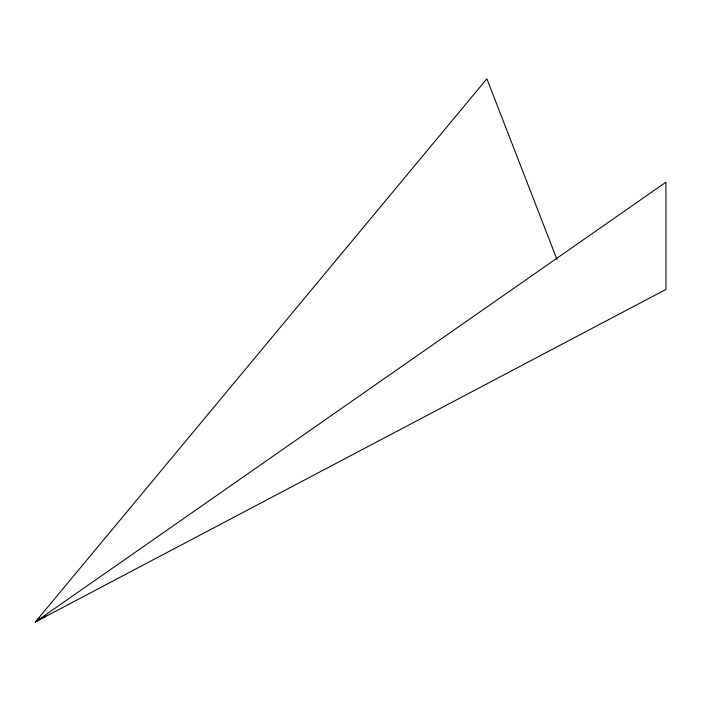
<?xml version="1.0" encoding="UTF-8"?>
<svg xmlns="http://www.w3.org/2000/svg" width="701" height="701" viewBox="0 0 701 701"><rect width="100%" height="100%" fill="white"/><g stroke="black" fill="none" stroke-linecap="round" stroke-linejoin="round"><path stroke-width="1.05" d="M39.282 618.045L35.418 621.91L665.95 289.425L665.95 182.19L35.418 621.91L486.888 78.801L557.006 259.528M35.05 622.199L45.837 615.89"/></g></svg>
